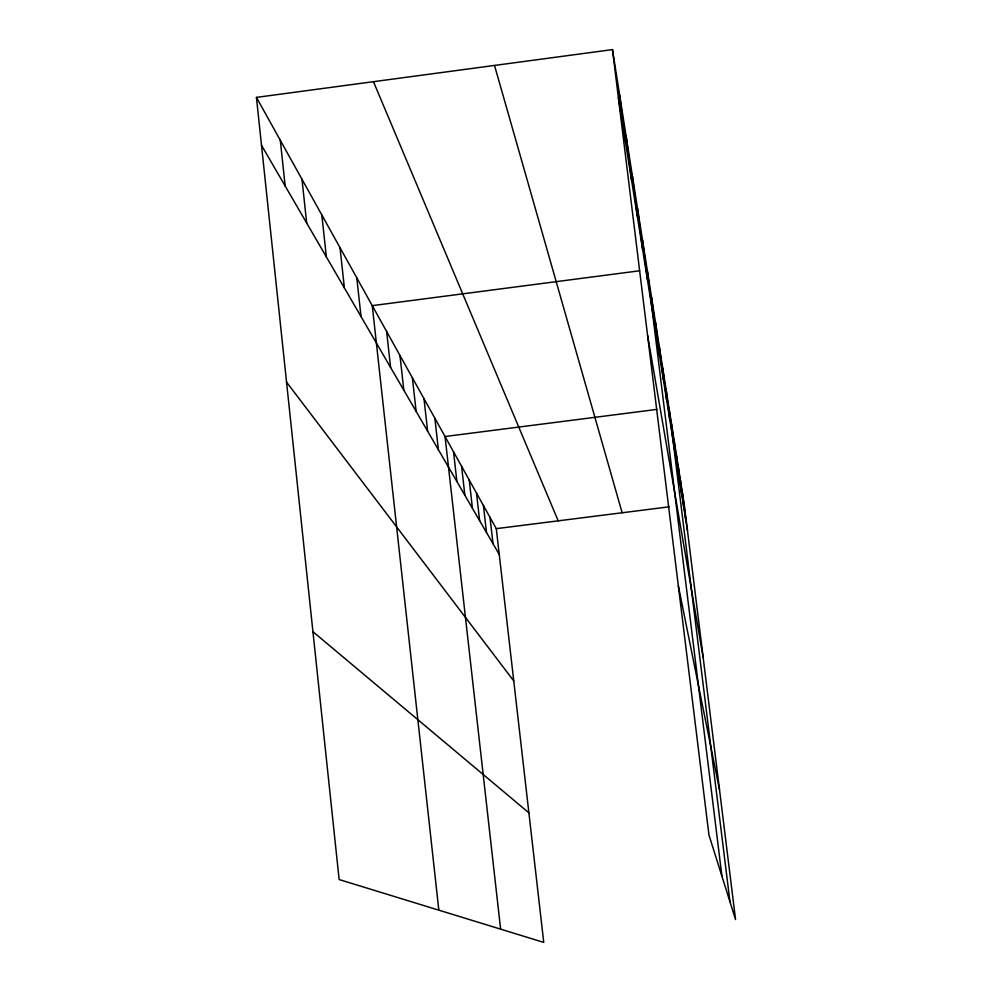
<?xml version="1.0" encoding="UTF-8"?>
<svg xmlns="http://www.w3.org/2000/svg" width="992" height="992" viewBox="0 0 992 992"><rect width="100%" height="100%" fill="white"/><g stroke="black" fill="none" stroke-linecap="round" stroke-linejoin="round"><path stroke-width="1.49" d="M256.444 97.39L496.285 528.662L543.752 942.4L339.14 879.544L256.444 97.39L612.473 49.6L684.306 504.916L735.556 919.559L708.945 834.954L612.473 49.6M639.629 270.779L372.26 305.648L438.824 910.172M656.902 409.398L445.048 436.517L500.625 929.157M496.285 528.662L669.141 506.825M312.939 631.693L528.885 812.832M286.552 382.118L513.757 680.934M261.516 145.316L499.249 554.429M373.463 81.679L558.198 520.837M494.512 65.435L622.133 512.765M678.379 586.049L719.498 789.706M647.59 335.445L703.167 657.522M618.388 97.712L687.506 530.732M682.434 493.012L685.695 519.424M680.462 480.525L683.798 507.569M678.392 467.43L681.814 495.12M676.222 453.666L679.731 482.05M673.94 439.196L677.536 468.286M671.534 423.944L675.217 453.79M668.992 407.848L729.963 901.778M665.954 388.529L669.848 420.137M662.706 367.933L666.723 400.557M659.221 345.923L663.388 379.626M655.514 322.35L659.804 357.219M651.521 297.042L655.96 333.151M647.218 269.787L721.928 876.246M642.58 240.386L647.367 279.26M637.558 208.543L642.531 248.98M632.102 173.947L637.273 216.07M626.15 136.239L631.544 180.172M619.64 94.972L625.282 140.889M489.998 517.353L493.012 543.703M483.402 505.498L486.489 532.481M476.495 493.061L479.644 520.688M469.228 479.992L472.44 508.301M461.578 466.252L464.876 495.281M453.53 451.782L456.903 481.554M434.856 418.19L438.39 449.711M423.981 398.648L427.626 431.185M412.374 377.778L416.132 411.395M399.95 355.434L403.818 390.203M386.62 331.452L390.6 367.449M356.773 277.797L361.026 316.56M340.008 247.653L344.398 287.953M321.817 214.929L326.356 256.891M301.977 179.267L306.689 223.051M280.29 140.244L285.163 186.012"/></g></svg>
